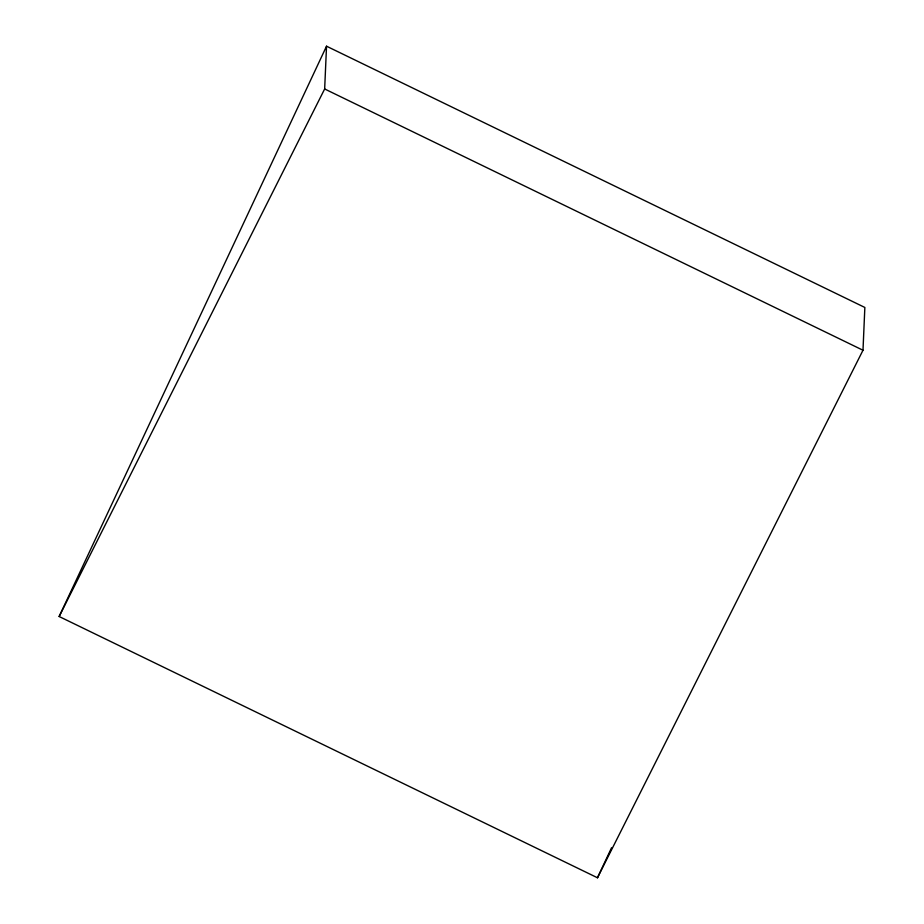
<?xml version="1.0" encoding="UTF-8"?>
<svg xmlns="http://www.w3.org/2000/svg" width="924" height="924" viewBox="0 0 924 924"><rect width="100%" height="100%" fill="white"/><g stroke="black" fill="none" stroke-linecap="round" stroke-linejoin="round"><path stroke-width="1.39" d="M597.528 877.8L59.148 616.504L324.659 88.97L326.53 46.2L864.852 307.461L862.993 350.242L597.47 877.777L611.549 847.758M59.148 616.504L326.53 46.2M324.659 88.97L862.993 350.242"/></g></svg>
